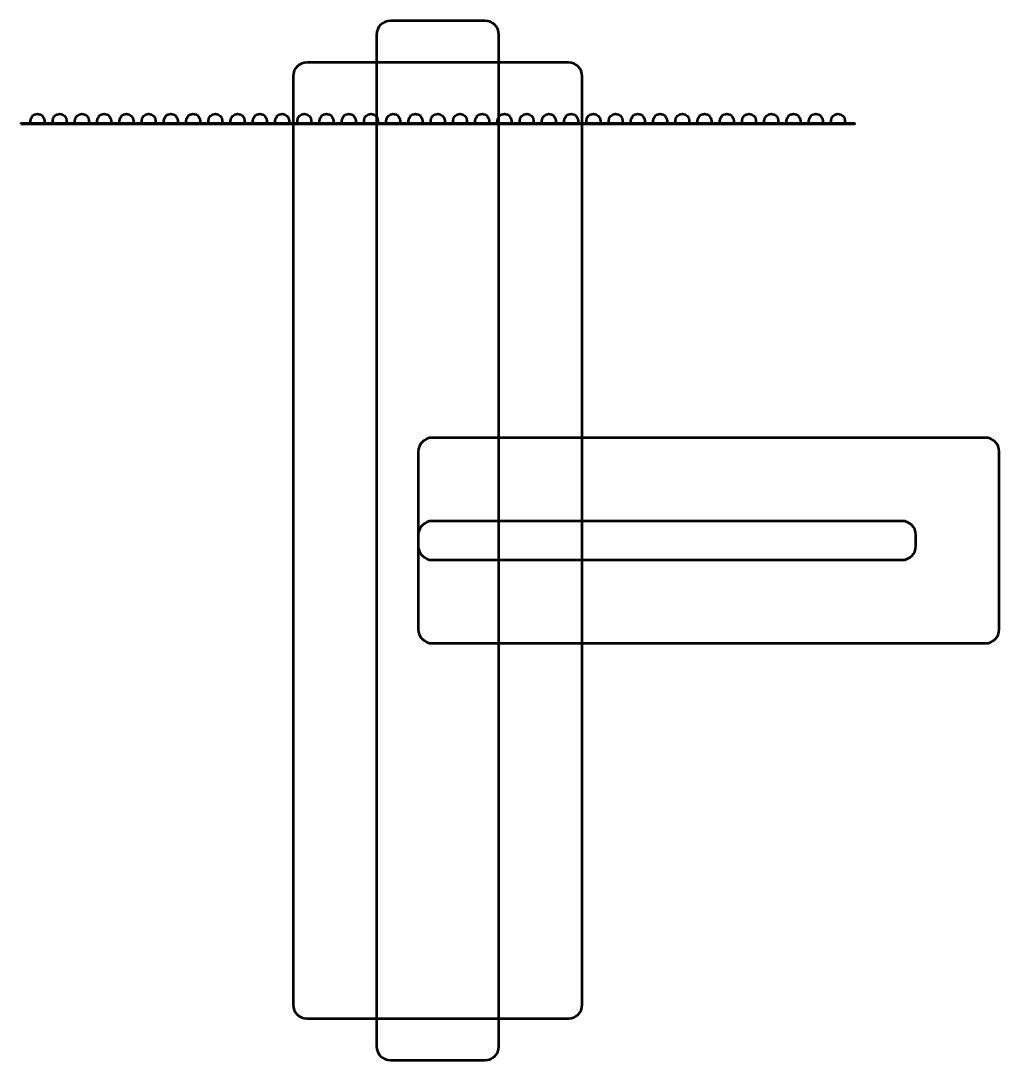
# Model space of a CAD drawing. Header units: centimetres. Extents: x -120 to 105, y -79 to 117.
# Drawn here: x 15 to 50.2, y -78.7 to -41.3 of the extents above; entities that cross this region are included whole.
import ezdxf

# ---------------------------------------------------------------- set-up
doc = ezdxf.new("R2010")
doc.units = ezdxf.units.CM
doc.header["$MEASUREMENT"] = 0
doc.layers.add('Layer 1', color=7, linetype='Continuous')

msp = doc.modelspace()

# ---------------------------------------------------------------- linework, layer by layer
at = {"layer": 'Layer 1', "lineweight": 53}
msp.add_lwpolyline([(15, -45.01), (45, -45.01), (45, -44.99), (15, -44.99), (15, -45.01)], close=True, dxfattribs=at)
for points, knots in [([(27.8, -78.2), (27.8, -78.2), (27.8, -41.8), (27.8, -41.8), (27.8, -41.8), (27.8, -41.52386), (28.02386, -41.3), (28.3, -41.3), (28.3, -41.3), (28.3, -41.3), (31.7, -41.3), (31.7, -41.3), (31.7, -41.3), (31.97614, -41.3), (32.2, -41.52386), (32.2, -41.8), (32.2, -41.8), (32.2, -41.8), (32.2, -78.2), (32.2, -78.2), (32.2, -78.2), (32.2, -78.47614), (31.97614, -78.7), (31.7, -78.7), (31.7, -78.7), (31.7, -78.7), (28.3, -78.7), (28.3, -78.7), (28.3, -78.7), (28.02386, -78.7), (27.8, -78.47614), (27.8, -78.2)], [0, 0, 0, 0, 0.11111111, 0.11111111, 0.11111111, 0.11111111, 0.22222222, 0.22222222, 0.22222222, 0.22222222, 0.33333333, 0.33333333, 0.33333333, 0.33333333, 0.44444444, 0.44444444, 0.44444444, 0.44444444, 0.55555556, 0.55555556, 0.55555556, 0.55555556, 0.66666667, 0.66666667, 0.66666667, 0.66666667, 0.77777778, 0.77777778, 0.77777778, 0.77777778, 1, 1, 1, 1]), ([(24.8, -76.7), (24.8, -76.7), (24.8, -43.3), (24.8, -43.3), (24.8, -43.3), (24.8, -43.02386), (25.02386, -42.8), (25.3, -42.8), (25.3, -42.8), (25.3, -42.8), (34.7, -42.8), (34.7, -42.8), (34.7, -42.8), (34.97614, -42.8), (35.2, -43.02386), (35.2, -43.3), (35.2, -43.3), (35.2, -43.3), (35.2, -76.7), (35.2, -76.7), (35.2, -76.7), (35.2, -76.97614), (34.97614, -77.2), (34.7, -77.2), (34.7, -77.2), (34.7, -77.2), (25.3, -77.2), (25.3, -77.2), (25.3, -77.2), (25.02386, -77.2), (24.8, -76.97614), (24.8, -76.7)], [0, 0, 0, 0, 0.11111111, 0.11111111, 0.11111111, 0.11111111, 0.22222222, 0.22222222, 0.22222222, 0.22222222, 0.33333333, 0.33333333, 0.33333333, 0.33333333, 0.44444444, 0.44444444, 0.44444444, 0.44444444, 0.55555556, 0.55555556, 0.55555556, 0.55555556, 0.66666667, 0.66666667, 0.66666667, 0.66666667, 0.77777778, 0.77777778, 0.77777778, 0.77777778, 1, 1, 1, 1]), ([(15.85, -44.9), (15.85, -44.76193), (15.73807, -44.65), (15.6, -44.65), (15.6, -44.65), (15.46193, -44.65), (15.35, -44.76193), (15.35, -44.9), (15.35, -44.9), (15.35, -44.9), (15.35, -45), (15.35, -45), (15.35, -45), (15.35, -45), (15.85, -45), (15.85, -45), (15.85, -45), (15.85, -45), (15.85, -44.9), (15.85, -44.9)], [0, 0, 0, 0, 0.16666667, 0.16666667, 0.16666667, 0.16666667, 0.33333333, 0.33333333, 0.33333333, 0.33333333, 0.5, 0.5, 0.5, 0.5, 0.66666667, 0.66666667, 0.66666667, 0.66666667, 1, 1, 1, 1]), ([(16.65, -44.9), (16.65, -44.76193), (16.53807, -44.65), (16.4, -44.65), (16.4, -44.65), (16.26193, -44.65), (16.15, -44.76193), (16.15, -44.9), (16.15, -44.9), (16.15, -44.9), (16.15, -45), (16.15, -45), (16.15, -45), (16.15, -45), (16.65, -45), (16.65, -45), (16.65, -45), (16.65, -45), (16.65, -44.9), (16.65, -44.9)], [0, 0, 0, 0, 0.16666667, 0.16666667, 0.16666667, 0.16666667, 0.33333333, 0.33333333, 0.33333333, 0.33333333, 0.5, 0.5, 0.5, 0.5, 0.66666667, 0.66666667, 0.66666667, 0.66666667, 1, 1, 1, 1]), ([(17.45, -44.9), (17.45, -44.76193), (17.33807, -44.65), (17.2, -44.65), (17.2, -44.65), (17.06193, -44.65), (16.95, -44.76193), (16.95, -44.9), (16.95, -44.9), (16.95, -44.9), (16.95, -45), (16.95, -45), (16.95, -45), (16.95, -45), (17.45, -45), (17.45, -45), (17.45, -45), (17.45, -45), (17.45, -44.9), (17.45, -44.9)], [0, 0, 0, 0, 0.16666667, 0.16666667, 0.16666667, 0.16666667, 0.33333333, 0.33333333, 0.33333333, 0.33333333, 0.5, 0.5, 0.5, 0.5, 0.66666667, 0.66666667, 0.66666667, 0.66666667, 1, 1, 1, 1]), ([(18.25, -44.9), (18.25, -44.76193), (18.13807, -44.65), (18, -44.65), (18, -44.65), (17.86193, -44.65), (17.75, -44.76193), (17.75, -44.9), (17.75, -44.9), (17.75, -44.9), (17.75, -45), (17.75, -45), (17.75, -45), (17.75, -45), (18.25, -45), (18.25, -45), (18.25, -45), (18.25, -45), (18.25, -44.9), (18.25, -44.9)], [0, 0, 0, 0, 0.16666667, 0.16666667, 0.16666667, 0.16666667, 0.33333333, 0.33333333, 0.33333333, 0.33333333, 0.5, 0.5, 0.5, 0.5, 0.66666667, 0.66666667, 0.66666667, 0.66666667, 1, 1, 1, 1]), ([(19.05, -44.9), (19.05, -44.76193), (18.93807, -44.65), (18.8, -44.65), (18.8, -44.65), (18.66193, -44.65), (18.55, -44.76193), (18.55, -44.9), (18.55, -44.9), (18.55, -44.9), (18.55, -45), (18.55, -45), (18.55, -45), (18.55, -45), (19.05, -45), (19.05, -45), (19.05, -45), (19.05, -45), (19.05, -44.9), (19.05, -44.9)], [0, 0, 0, 0, 0.16666667, 0.16666667, 0.16666667, 0.16666667, 0.33333333, 0.33333333, 0.33333333, 0.33333333, 0.5, 0.5, 0.5, 0.5, 0.66666667, 0.66666667, 0.66666667, 0.66666667, 1, 1, 1, 1]), ([(19.85, -44.9), (19.85, -44.76193), (19.73807, -44.65), (19.6, -44.65), (19.6, -44.65), (19.46193, -44.65), (19.35, -44.76193), (19.35, -44.9), (19.35, -44.9), (19.35, -44.9), (19.35, -45), (19.35, -45), (19.35, -45), (19.35, -45), (19.85, -45), (19.85, -45), (19.85, -45), (19.85, -45), (19.85, -44.9), (19.85, -44.9)], [0, 0, 0, 0, 0.16666667, 0.16666667, 0.16666667, 0.16666667, 0.33333333, 0.33333333, 0.33333333, 0.33333333, 0.5, 0.5, 0.5, 0.5, 0.66666667, 0.66666667, 0.66666667, 0.66666667, 1, 1, 1, 1]), ([(20.65, -44.9), (20.65, -44.76193), (20.53807, -44.65), (20.4, -44.65), (20.4, -44.65), (20.26193, -44.65), (20.15, -44.76193), (20.15, -44.9), (20.15, -44.9), (20.15, -44.9), (20.15, -45), (20.15, -45), (20.15, -45), (20.15, -45), (20.65, -45), (20.65, -45), (20.65, -45), (20.65, -45), (20.65, -44.9), (20.65, -44.9)], [0, 0, 0, 0, 0.16666667, 0.16666667, 0.16666667, 0.16666667, 0.33333333, 0.33333333, 0.33333333, 0.33333333, 0.5, 0.5, 0.5, 0.5, 0.66666667, 0.66666667, 0.66666667, 0.66666667, 1, 1, 1, 1]), ([(21.45, -44.9), (21.45, -44.76193), (21.33807, -44.65), (21.2, -44.65), (21.2, -44.65), (21.06193, -44.65), (20.95, -44.76193), (20.95, -44.9), (20.95, -44.9), (20.95, -44.9), (20.95, -45), (20.95, -45), (20.95, -45), (20.95, -45), (21.45, -45), (21.45, -45), (21.45, -45), (21.45, -45), (21.45, -44.9), (21.45, -44.9)], [0, 0, 0, 0, 0.16666667, 0.16666667, 0.16666667, 0.16666667, 0.33333333, 0.33333333, 0.33333333, 0.33333333, 0.5, 0.5, 0.5, 0.5, 0.66666667, 0.66666667, 0.66666667, 0.66666667, 1, 1, 1, 1]), ([(22.25, -44.9), (22.25, -44.76193), (22.13807, -44.65), (22, -44.65), (22, -44.65), (21.86193, -44.65), (21.75, -44.76193), (21.75, -44.9), (21.75, -44.9), (21.75, -44.9), (21.75, -45), (21.75, -45), (21.75, -45), (21.75, -45), (22.25, -45), (22.25, -45), (22.25, -45), (22.25, -45), (22.25, -44.9), (22.25, -44.9)], [0, 0, 0, 0, 0.16666667, 0.16666667, 0.16666667, 0.16666667, 0.33333333, 0.33333333, 0.33333333, 0.33333333, 0.5, 0.5, 0.5, 0.5, 0.66666667, 0.66666667, 0.66666667, 0.66666667, 1, 1, 1, 1]), ([(23.05, -44.9), (23.05, -44.76193), (22.93807, -44.65), (22.8, -44.65), (22.8, -44.65), (22.66193, -44.65), (22.55, -44.76193), (22.55, -44.9), (22.55, -44.9), (22.55, -44.9), (22.55, -45), (22.55, -45), (22.55, -45), (22.55, -45), (23.05, -45), (23.05, -45), (23.05, -45), (23.05, -45), (23.05, -44.9), (23.05, -44.9)], [0, 0, 0, 0, 0.16666667, 0.16666667, 0.16666667, 0.16666667, 0.33333333, 0.33333333, 0.33333333, 0.33333333, 0.5, 0.5, 0.5, 0.5, 0.66666667, 0.66666667, 0.66666667, 0.66666667, 1, 1, 1, 1]), ([(23.85, -44.9), (23.85, -44.76193), (23.73807, -44.65), (23.6, -44.65), (23.6, -44.65), (23.46193, -44.65), (23.35, -44.76193), (23.35, -44.9), (23.35, -44.9), (23.35, -44.9), (23.35, -45), (23.35, -45), (23.35, -45), (23.35, -45), (23.85, -45), (23.85, -45), (23.85, -45), (23.85, -45), (23.85, -44.9), (23.85, -44.9)], [0, 0, 0, 0, 0.16666667, 0.16666667, 0.16666667, 0.16666667, 0.33333333, 0.33333333, 0.33333333, 0.33333333, 0.5, 0.5, 0.5, 0.5, 0.66666667, 0.66666667, 0.66666667, 0.66666667, 1, 1, 1, 1]), ([(24.65, -44.9), (24.65, -44.76193), (24.53807, -44.65), (24.4, -44.65), (24.4, -44.65), (24.26193, -44.65), (24.15, -44.76193), (24.15, -44.9), (24.15, -44.9), (24.15, -44.9), (24.15, -45), (24.15, -45), (24.15, -45), (24.15, -45), (24.65, -45), (24.65, -45), (24.65, -45), (24.65, -45), (24.65, -44.9), (24.65, -44.9)], [0, 0, 0, 0, 0.16666667, 0.16666667, 0.16666667, 0.16666667, 0.33333333, 0.33333333, 0.33333333, 0.33333333, 0.5, 0.5, 0.5, 0.5, 0.66666667, 0.66666667, 0.66666667, 0.66666667, 1, 1, 1, 1]), ([(25.45, -44.9), (25.45, -44.76193), (25.33807, -44.65), (25.2, -44.65), (25.2, -44.65), (25.06193, -44.65), (24.95, -44.76193), (24.95, -44.9), (24.95, -44.9), (24.95, -44.9), (24.95, -45), (24.95, -45), (24.95, -45), (24.95, -45), (25.45, -45), (25.45, -45), (25.45, -45), (25.45, -45), (25.45, -44.9), (25.45, -44.9)], [0, 0, 0, 0, 0.16666667, 0.16666667, 0.16666667, 0.16666667, 0.33333333, 0.33333333, 0.33333333, 0.33333333, 0.5, 0.5, 0.5, 0.5, 0.66666667, 0.66666667, 0.66666667, 0.66666667, 1, 1, 1, 1]), ([(26.25, -44.9), (26.25, -44.76193), (26.13807, -44.65), (26, -44.65), (26, -44.65), (25.86193, -44.65), (25.75, -44.76193), (25.75, -44.9), (25.75, -44.9), (25.75, -44.9), (25.75, -45), (25.75, -45), (25.75, -45), (25.75, -45), (26.25, -45), (26.25, -45), (26.25, -45), (26.25, -45), (26.25, -44.9), (26.25, -44.9)], [0, 0, 0, 0, 0.16666667, 0.16666667, 0.16666667, 0.16666667, 0.33333333, 0.33333333, 0.33333333, 0.33333333, 0.5, 0.5, 0.5, 0.5, 0.66666667, 0.66666667, 0.66666667, 0.66666667, 1, 1, 1, 1]), ([(27.05, -44.9), (27.05, -44.76193), (26.93807, -44.65), (26.8, -44.65), (26.8, -44.65), (26.66193, -44.65), (26.55, -44.76193), (26.55, -44.9), (26.55, -44.9), (26.55, -44.9), (26.55, -45), (26.55, -45), (26.55, -45), (26.55, -45), (27.05, -45), (27.05, -45), (27.05, -45), (27.05, -45), (27.05, -44.9), (27.05, -44.9)], [0, 0, 0, 0, 0.16666667, 0.16666667, 0.16666667, 0.16666667, 0.33333333, 0.33333333, 0.33333333, 0.33333333, 0.5, 0.5, 0.5, 0.5, 0.66666667, 0.66666667, 0.66666667, 0.66666667, 1, 1, 1, 1]), ([(27.85, -44.9), (27.85, -44.76193), (27.73807, -44.65), (27.6, -44.65), (27.6, -44.65), (27.46193, -44.65), (27.35, -44.76193), (27.35, -44.9), (27.35, -44.9), (27.35, -44.9), (27.35, -45), (27.35, -45), (27.35, -45), (27.35, -45), (27.85, -45), (27.85, -45), (27.85, -45), (27.85, -45), (27.85, -44.9), (27.85, -44.9)], [0, 0, 0, 0, 0.16666667, 0.16666667, 0.16666667, 0.16666667, 0.33333333, 0.33333333, 0.33333333, 0.33333333, 0.5, 0.5, 0.5, 0.5, 0.66666667, 0.66666667, 0.66666667, 0.66666667, 1, 1, 1, 1]), ([(28.65, -44.9), (28.65, -44.76193), (28.53807, -44.65), (28.4, -44.65), (28.4, -44.65), (28.26193, -44.65), (28.15, -44.76193), (28.15, -44.9), (28.15, -44.9), (28.15, -44.9), (28.15, -45), (28.15, -45), (28.15, -45), (28.15, -45), (28.65, -45), (28.65, -45), (28.65, -45), (28.65, -45), (28.65, -44.9), (28.65, -44.9)], [0, 0, 0, 0, 0.16666667, 0.16666667, 0.16666667, 0.16666667, 0.33333333, 0.33333333, 0.33333333, 0.33333333, 0.5, 0.5, 0.5, 0.5, 0.66666667, 0.66666667, 0.66666667, 0.66666667, 1, 1, 1, 1]), ([(29.45, -44.9), (29.45, -44.76193), (29.33807, -44.65), (29.2, -44.65), (29.2, -44.65), (29.06193, -44.65), (28.95, -44.76193), (28.95, -44.9), (28.95, -44.9), (28.95, -44.9), (28.95, -45), (28.95, -45), (28.95, -45), (28.95, -45), (29.45, -45), (29.45, -45), (29.45, -45), (29.45, -45), (29.45, -44.9), (29.45, -44.9)], [0, 0, 0, 0, 0.16666667, 0.16666667, 0.16666667, 0.16666667, 0.33333333, 0.33333333, 0.33333333, 0.33333333, 0.5, 0.5, 0.5, 0.5, 0.66666667, 0.66666667, 0.66666667, 0.66666667, 1, 1, 1, 1]), ([(30.25, -44.9), (30.25, -44.76193), (30.13807, -44.65), (30, -44.65), (30, -44.65), (29.86193, -44.65), (29.75, -44.76193), (29.75, -44.9), (29.75, -44.9), (29.75, -44.9), (29.75, -45), (29.75, -45), (29.75, -45), (29.75, -45), (30.25, -45), (30.25, -45), (30.25, -45), (30.25, -45), (30.25, -44.9), (30.25, -44.9)], [0, 0, 0, 0, 0.16666667, 0.16666667, 0.16666667, 0.16666667, 0.33333333, 0.33333333, 0.33333333, 0.33333333, 0.5, 0.5, 0.5, 0.5, 0.66666667, 0.66666667, 0.66666667, 0.66666667, 1, 1, 1, 1]), ([(31.05, -44.9), (31.05, -44.76193), (30.93807, -44.65), (30.8, -44.65), (30.8, -44.65), (30.66193, -44.65), (30.55, -44.76193), (30.55, -44.9), (30.55, -44.9), (30.55, -44.9), (30.55, -45), (30.55, -45), (30.55, -45), (30.55, -45), (31.05, -45), (31.05, -45), (31.05, -45), (31.05, -45), (31.05, -44.9), (31.05, -44.9)], [0, 0, 0, 0, 0.16666667, 0.16666667, 0.16666667, 0.16666667, 0.33333333, 0.33333333, 0.33333333, 0.33333333, 0.5, 0.5, 0.5, 0.5, 0.66666667, 0.66666667, 0.66666667, 0.66666667, 1, 1, 1, 1]), ([(31.85, -44.9), (31.85, -44.76193), (31.73807, -44.65), (31.6, -44.65), (31.6, -44.65), (31.46193, -44.65), (31.35, -44.76193), (31.35, -44.9), (31.35, -44.9), (31.35, -44.9), (31.35, -45), (31.35, -45), (31.35, -45), (31.35, -45), (31.85, -45), (31.85, -45), (31.85, -45), (31.85, -45), (31.85, -44.9), (31.85, -44.9)], [0, 0, 0, 0, 0.16666667, 0.16666667, 0.16666667, 0.16666667, 0.33333333, 0.33333333, 0.33333333, 0.33333333, 0.5, 0.5, 0.5, 0.5, 0.66666667, 0.66666667, 0.66666667, 0.66666667, 1, 1, 1, 1]), ([(32.65, -44.9), (32.65, -44.76193), (32.53807, -44.65), (32.4, -44.65), (32.4, -44.65), (32.26193, -44.65), (32.15, -44.76193), (32.15, -44.9), (32.15, -44.9), (32.15, -44.9), (32.15, -45), (32.15, -45), (32.15, -45), (32.15, -45), (32.65, -45), (32.65, -45), (32.65, -45), (32.65, -45), (32.65, -44.9), (32.65, -44.9)], [0, 0, 0, 0, 0.16666667, 0.16666667, 0.16666667, 0.16666667, 0.33333333, 0.33333333, 0.33333333, 0.33333333, 0.5, 0.5, 0.5, 0.5, 0.66666667, 0.66666667, 0.66666667, 0.66666667, 1, 1, 1, 1]), ([(33.45, -44.9), (33.45, -44.76193), (33.33807, -44.65), (33.2, -44.65), (33.2, -44.65), (33.06193, -44.65), (32.95, -44.76193), (32.95, -44.9), (32.95, -44.9), (32.95, -44.9), (32.95, -45), (32.95, -45), (32.95, -45), (32.95, -45), (33.45, -45), (33.45, -45), (33.45, -45), (33.45, -45), (33.45, -44.9), (33.45, -44.9)], [0, 0, 0, 0, 0.16666667, 0.16666667, 0.16666667, 0.16666667, 0.33333333, 0.33333333, 0.33333333, 0.33333333, 0.5, 0.5, 0.5, 0.5, 0.66666667, 0.66666667, 0.66666667, 0.66666667, 1, 1, 1, 1]), ([(34.25, -44.9), (34.25, -44.76193), (34.13807, -44.65), (34, -44.65), (34, -44.65), (33.86193, -44.65), (33.75, -44.76193), (33.75, -44.9), (33.75, -44.9), (33.75, -44.9), (33.75, -45), (33.75, -45), (33.75, -45), (33.75, -45), (34.25, -45), (34.25, -45), (34.25, -45), (34.25, -45), (34.25, -44.9), (34.25, -44.9)], [0, 0, 0, 0, 0.16666667, 0.16666667, 0.16666667, 0.16666667, 0.33333333, 0.33333333, 0.33333333, 0.33333333, 0.5, 0.5, 0.5, 0.5, 0.66666667, 0.66666667, 0.66666667, 0.66666667, 1, 1, 1, 1]), ([(35.05, -44.9), (35.05, -44.76193), (34.93807, -44.65), (34.8, -44.65), (34.8, -44.65), (34.66193, -44.65), (34.55, -44.76193), (34.55, -44.9), (34.55, -44.9), (34.55, -44.9), (34.55, -45), (34.55, -45), (34.55, -45), (34.55, -45), (35.05, -45), (35.05, -45), (35.05, -45), (35.05, -45), (35.05, -44.9), (35.05, -44.9)], [0, 0, 0, 0, 0.16666667, 0.16666667, 0.16666667, 0.16666667, 0.33333333, 0.33333333, 0.33333333, 0.33333333, 0.5, 0.5, 0.5, 0.5, 0.66666667, 0.66666667, 0.66666667, 0.66666667, 1, 1, 1, 1]), ([(35.85, -44.9), (35.85, -44.76193), (35.73807, -44.65), (35.6, -44.65), (35.6, -44.65), (35.46193, -44.65), (35.35, -44.76193), (35.35, -44.9), (35.35, -44.9), (35.35, -44.9), (35.35, -45), (35.35, -45), (35.35, -45), (35.35, -45), (35.85, -45), (35.85, -45), (35.85, -45), (35.85, -45), (35.85, -44.9), (35.85, -44.9)], [0, 0, 0, 0, 0.16666667, 0.16666667, 0.16666667, 0.16666667, 0.33333333, 0.33333333, 0.33333333, 0.33333333, 0.5, 0.5, 0.5, 0.5, 0.66666667, 0.66666667, 0.66666667, 0.66666667, 1, 1, 1, 1]), ([(36.65, -44.9), (36.65, -44.76193), (36.53807, -44.65), (36.4, -44.65), (36.4, -44.65), (36.26193, -44.65), (36.15, -44.76193), (36.15, -44.9), (36.15, -44.9), (36.15, -44.9), (36.15, -45), (36.15, -45), (36.15, -45), (36.15, -45), (36.65, -45), (36.65, -45), (36.65, -45), (36.65, -45), (36.65, -44.9), (36.65, -44.9)], [0, 0, 0, 0, 0.16666667, 0.16666667, 0.16666667, 0.16666667, 0.33333333, 0.33333333, 0.33333333, 0.33333333, 0.5, 0.5, 0.5, 0.5, 0.66666667, 0.66666667, 0.66666667, 0.66666667, 1, 1, 1, 1]), ([(37.45, -44.9), (37.45, -44.76193), (37.33807, -44.65), (37.2, -44.65), (37.2, -44.65), (37.06193, -44.65), (36.95, -44.76193), (36.95, -44.9), (36.95, -44.9), (36.95, -44.9), (36.95, -45), (36.95, -45), (36.95, -45), (36.95, -45), (37.45, -45), (37.45, -45), (37.45, -45), (37.45, -45), (37.45, -44.9), (37.45, -44.9)], [0, 0, 0, 0, 0.16666667, 0.16666667, 0.16666667, 0.16666667, 0.33333333, 0.33333333, 0.33333333, 0.33333333, 0.5, 0.5, 0.5, 0.5, 0.66666667, 0.66666667, 0.66666667, 0.66666667, 1, 1, 1, 1]), ([(38.25, -44.9), (38.25, -44.76193), (38.13807, -44.65), (38, -44.65), (38, -44.65), (37.86193, -44.65), (37.75, -44.76193), (37.75, -44.9), (37.75, -44.9), (37.75, -44.9), (37.75, -45), (37.75, -45), (37.75, -45), (37.75, -45), (38.25, -45), (38.25, -45), (38.25, -45), (38.25, -45), (38.25, -44.9), (38.25, -44.9)], [0, 0, 0, 0, 0.16666667, 0.16666667, 0.16666667, 0.16666667, 0.33333333, 0.33333333, 0.33333333, 0.33333333, 0.5, 0.5, 0.5, 0.5, 0.66666667, 0.66666667, 0.66666667, 0.66666667, 1, 1, 1, 1]), ([(39.05, -44.9), (39.05, -44.76193), (38.93807, -44.65), (38.8, -44.65), (38.8, -44.65), (38.66193, -44.65), (38.55, -44.76193), (38.55, -44.9), (38.55, -44.9), (38.55, -44.9), (38.55, -45), (38.55, -45), (38.55, -45), (38.55, -45), (39.05, -45), (39.05, -45), (39.05, -45), (39.05, -45), (39.05, -44.9), (39.05, -44.9)], [0, 0, 0, 0, 0.16666667, 0.16666667, 0.16666667, 0.16666667, 0.33333333, 0.33333333, 0.33333333, 0.33333333, 0.5, 0.5, 0.5, 0.5, 0.66666667, 0.66666667, 0.66666667, 0.66666667, 1, 1, 1, 1]), ([(39.85, -44.9), (39.85, -44.76193), (39.73807, -44.65), (39.6, -44.65), (39.6, -44.65), (39.46193, -44.65), (39.35, -44.76193), (39.35, -44.9), (39.35, -44.9), (39.35, -44.9), (39.35, -45), (39.35, -45), (39.35, -45), (39.35, -45), (39.85, -45), (39.85, -45), (39.85, -45), (39.85, -45), (39.85, -44.9), (39.85, -44.9)], [0, 0, 0, 0, 0.16666667, 0.16666667, 0.16666667, 0.16666667, 0.33333333, 0.33333333, 0.33333333, 0.33333333, 0.5, 0.5, 0.5, 0.5, 0.66666667, 0.66666667, 0.66666667, 0.66666667, 1, 1, 1, 1]), ([(40.65, -44.9), (40.65, -44.76193), (40.53807, -44.65), (40.4, -44.65), (40.4, -44.65), (40.26193, -44.65), (40.15, -44.76193), (40.15, -44.9), (40.15, -44.9), (40.15, -44.9), (40.15, -45), (40.15, -45), (40.15, -45), (40.15, -45), (40.65, -45), (40.65, -45), (40.65, -45), (40.65, -45), (40.65, -44.9), (40.65, -44.9)], [0, 0, 0, 0, 0.16666667, 0.16666667, 0.16666667, 0.16666667, 0.33333333, 0.33333333, 0.33333333, 0.33333333, 0.5, 0.5, 0.5, 0.5, 0.66666667, 0.66666667, 0.66666667, 0.66666667, 1, 1, 1, 1]), ([(41.45, -44.9), (41.45, -44.76193), (41.33807, -44.65), (41.2, -44.65), (41.2, -44.65), (41.06193, -44.65), (40.95, -44.76193), (40.95, -44.9), (40.95, -44.9), (40.95, -44.9), (40.95, -45), (40.95, -45), (40.95, -45), (40.95, -45), (41.45, -45), (41.45, -45), (41.45, -45), (41.45, -45), (41.45, -44.9), (41.45, -44.9)], [0, 0, 0, 0, 0.16666667, 0.16666667, 0.16666667, 0.16666667, 0.33333333, 0.33333333, 0.33333333, 0.33333333, 0.5, 0.5, 0.5, 0.5, 0.66666667, 0.66666667, 0.66666667, 0.66666667, 1, 1, 1, 1]), ([(42.25, -44.9), (42.25, -44.76193), (42.13807, -44.65), (42, -44.65), (42, -44.65), (41.86193, -44.65), (41.75, -44.76193), (41.75, -44.9), (41.75, -44.9), (41.75, -44.9), (41.75, -45), (41.75, -45), (41.75, -45), (41.75, -45), (42.25, -45), (42.25, -45), (42.25, -45), (42.25, -45), (42.25, -44.9), (42.25, -44.9)], [0, 0, 0, 0, 0.16666667, 0.16666667, 0.16666667, 0.16666667, 0.33333333, 0.33333333, 0.33333333, 0.33333333, 0.5, 0.5, 0.5, 0.5, 0.66666667, 0.66666667, 0.66666667, 0.66666667, 1, 1, 1, 1]), ([(43.05, -44.9), (43.05, -44.76193), (42.93807, -44.65), (42.8, -44.65), (42.8, -44.65), (42.66193, -44.65), (42.55, -44.76193), (42.55, -44.9), (42.55, -44.9), (42.55, -44.9), (42.55, -45), (42.55, -45), (42.55, -45), (42.55, -45), (43.05, -45), (43.05, -45), (43.05, -45), (43.05, -45), (43.05, -44.9), (43.05, -44.9)], [0, 0, 0, 0, 0.16666667, 0.16666667, 0.16666667, 0.16666667, 0.33333333, 0.33333333, 0.33333333, 0.33333333, 0.5, 0.5, 0.5, 0.5, 0.66666667, 0.66666667, 0.66666667, 0.66666667, 1, 1, 1, 1]), ([(43.85, -44.9), (43.85, -44.76193), (43.73807, -44.65), (43.6, -44.65), (43.6, -44.65), (43.46193, -44.65), (43.35, -44.76193), (43.35, -44.9), (43.35, -44.9), (43.35, -44.9), (43.35, -45), (43.35, -45), (43.35, -45), (43.35, -45), (43.85, -45), (43.85, -45), (43.85, -45), (43.85, -45), (43.85, -44.9), (43.85, -44.9)], [0, 0, 0, 0, 0.16666667, 0.16666667, 0.16666667, 0.16666667, 0.33333333, 0.33333333, 0.33333333, 0.33333333, 0.5, 0.5, 0.5, 0.5, 0.66666667, 0.66666667, 0.66666667, 0.66666667, 1, 1, 1, 1]), ([(44.65, -44.9), (44.65, -44.76193), (44.53807, -44.65), (44.4, -44.65), (44.4, -44.65), (44.26193, -44.65), (44.15, -44.76193), (44.15, -44.9), (44.15, -44.9), (44.15, -44.9), (44.15, -45), (44.15, -45), (44.15, -45), (44.15, -45), (44.65, -45), (44.65, -45), (44.65, -45), (44.65, -45), (44.65, -44.9), (44.65, -44.9)], [0, 0, 0, 0, 0.16666667, 0.16666667, 0.16666667, 0.16666667, 0.33333333, 0.33333333, 0.33333333, 0.33333333, 0.5, 0.5, 0.5, 0.5, 0.66666667, 0.66666667, 0.66666667, 0.66666667, 1, 1, 1, 1]), ([(29.3, -63.2), (29.3, -63.2), (29.3, -56.8), (29.3, -56.8), (29.3, -56.8), (29.3, -56.52386), (29.52386, -56.3), (29.8, -56.3), (29.8, -56.3), (29.8, -56.3), (49.7, -56.3), (49.7, -56.3), (49.7, -56.3), (49.97614, -56.3), (50.2, -56.52386), (50.2, -56.8), (50.2, -56.8), (50.2, -56.8), (50.2, -63.2), (50.2, -63.2), (50.2, -63.2), (50.2, -63.47614), (49.97614, -63.7), (49.7, -63.7), (49.7, -63.7), (49.7, -63.7), (29.8, -63.7), (29.8, -63.7), (29.8, -63.7), (29.52386, -63.7), (29.3, -63.47614), (29.3, -63.2)], [0, 0, 0, 0, 0.11111111, 0.11111111, 0.11111111, 0.11111111, 0.22222222, 0.22222222, 0.22222222, 0.22222222, 0.33333333, 0.33333333, 0.33333333, 0.33333333, 0.44444444, 0.44444444, 0.44444444, 0.44444444, 0.55555556, 0.55555556, 0.55555556, 0.55555556, 0.66666667, 0.66666667, 0.66666667, 0.66666667, 0.77777778, 0.77777778, 0.77777778, 0.77777778, 1, 1, 1, 1]), ([(29.3, -60.2), (29.3, -60.2), (29.3, -59.8), (29.3, -59.8), (29.3, -59.8), (29.3, -59.52386), (29.52386, -59.3), (29.8, -59.3), (29.8, -59.3), (29.8, -59.3), (46.7, -59.3), (46.7, -59.3), (46.7, -59.3), (46.97614, -59.3), (47.2, -59.52386), (47.2, -59.8), (47.2, -59.8), (47.2, -59.8), (47.2, -60.2), (47.2, -60.2), (47.2, -60.2), (47.2, -60.47614), (46.97614, -60.7), (46.7, -60.7), (46.7, -60.7), (46.7, -60.7), (29.8, -60.7), (29.8, -60.7), (29.8, -60.7), (29.52386, -60.7), (29.3, -60.47614), (29.3, -60.2)], [0, 0, 0, 0, 0.11111111, 0.11111111, 0.11111111, 0.11111111, 0.22222222, 0.22222222, 0.22222222, 0.22222222, 0.33333333, 0.33333333, 0.33333333, 0.33333333, 0.44444444, 0.44444444, 0.44444444, 0.44444444, 0.55555556, 0.55555556, 0.55555556, 0.55555556, 0.66666667, 0.66666667, 0.66666667, 0.66666667, 0.77777778, 0.77777778, 0.77777778, 0.77777778, 1, 1, 1, 1])]:
    msp.add_open_spline(points, degree=3, knots=knots, dxfattribs=at)

doc.saveas('drawing.dxf')
